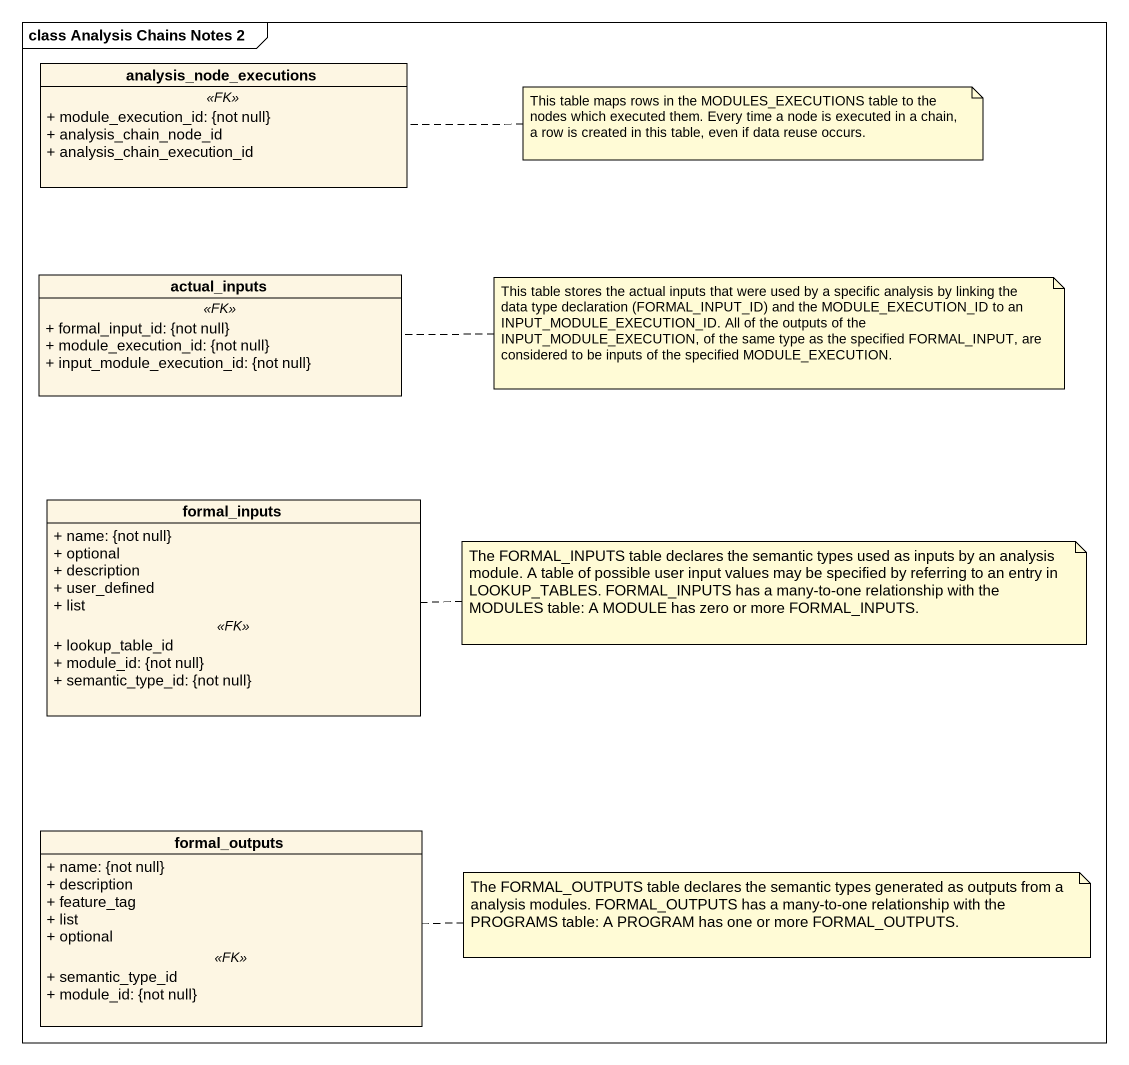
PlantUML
@startuml
mainframe class Analysis Chains Notes 2
hide circle
hide empty members
skinparam classAttributeIconSize 0
class analysis_node_executions {
  .. <<FK>> ..
  + module_execution_id: {not null}
  + analysis_chain_node_id
  + analysis_chain_execution_id
}
class actual_inputs {
  .. <<FK>> ..
  + formal_input_id: {not null}
  + module_execution_id: {not null}
  + input_module_execution_id: {not null}
}
class formal_inputs {
  + name: {not null}
  + optional
  + description
  + user_defined
  + list
  .. <<FK>> ..
  + lookup_table_id
  + module_id: {not null}
  + semantic_type_id: {not null}
}
class formal_outputs {
  + name: {not null}
  + description
  + feature_tag
  + list
  + optional
  .. <<FK>> ..
  + semantic_type_id
  + module_id: {not null}
}
note right of analysis_node_executions : This table maps rows in the MODULES_EXECUTIONS table to the nodes which executed them. Every time a node is executed in a chain, a row is created in this table, even if data reuse occurs.
note right of actual_inputs : This table stores the actual inputs that were used by a specific analysis by linking the data type declaration (FORMAL_INPUT_ID) and the MODULE_EXECUTION_ID to an INPUT_MODULE_EXECUTION_ID. All of the outputs of the INPUT_MODULE_EXECUTION, of the same type as the specified FORMAL_INPUT, are considered to be inputs of the specified MODULE_EXECUTION.
note right of formal_inputs : The FORMAL_INPUTS table declares the semantic types used as inputs by an analysis module. A table of possible user input values may be specified by referring to an entry in LOOKUP_TABLES. FORMAL_INPUTS has a many-to-one relationship with the MODULES table: A MODULE has zero or more FORMAL_INPUTS.
note right of formal_outputs : The FORMAL_OUTPUTS table declares the semantic types generated as outputs from a analysis modules. FORMAL_OUTPUTS has a many-to-one relationship with the PROGRAMS table: A PROGRAM has one or more FORMAL_OUTPUTS.
@enduml
